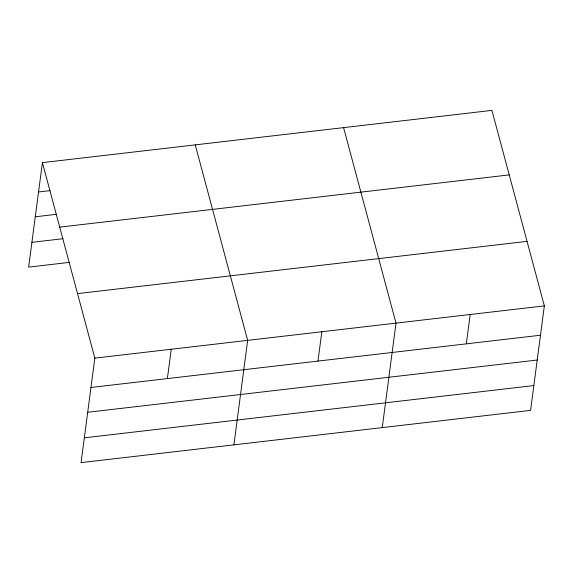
<?xml version="1.0" encoding="UTF-8"?>
<svg xmlns="http://www.w3.org/2000/svg" width="573" height="573" viewBox="0 0 573 573"><rect width="100%" height="100%" fill="white"/><g stroke="black" fill="none" stroke-linecap="round" stroke-linejoin="round"><path stroke-width="0.86" d="M42.409 162.632L94.832 358.125L81.072 462.612L530.591 410.368L544.35 305.882L491.928 110.388L42.409 162.632L28.65 267.118L69.526 262.362M167.388 378.588L171.248 349.244M233.913 444.849L247.665 340.362L195.243 144.869M317.972 361.083L321.84 331.746M382.255 427.608L396.007 323.122L343.585 127.629M466.315 343.85L470.182 314.505M38.541 191.976L50.095 190.63M35.275 216.773L56.605 214.295M59.707 227.144L509.225 174.901M31.916 242.322L63.016 238.705M77.527 293.612L527.053 241.369M94.832 358.125L544.35 305.882M90.964 387.47L540.489 335.226M87.705 412.266L537.223 360.023M84.338 437.815L533.857 385.572"/></g></svg>
